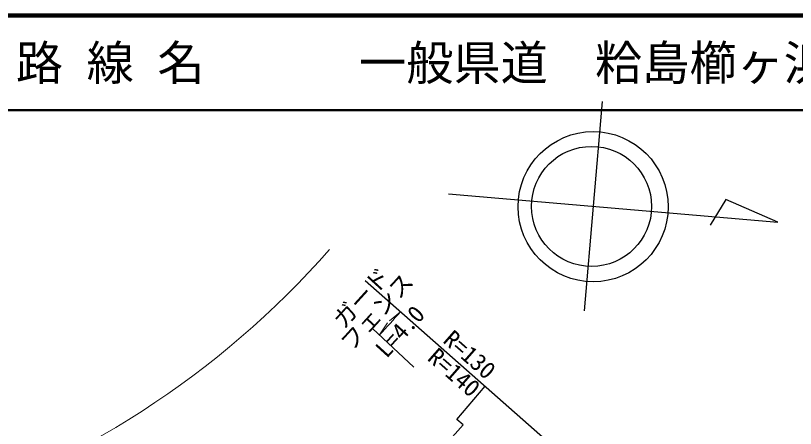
# Model space of a CAD drawing. Units: millimetres at full size, sheet at 1:1000; details may follow other scales. Extents: x 40000 to 680000, y 20000 to 380000.
# Drawn here: x 180348 to 262966, y 336299 to 380000 of the extents above; entities that cross this region are included whole.
import ezdxf
from ezdxf.enums import TextEntityAlignment as Align

# ---------------------------------------------------------------- set-up
doc = ezdxf.new("R2010")
doc.units = ezdxf.units.MM
doc.header["$LTSCALE"] = 1000
for name, color, linetype, lineweight in [('M-BGD', 7, 'Continuous', 25), ('M-BMK-OTRS', 5, 'Continuous', 25), ('M-BMK-SRVR', 3, 'Continuous', 25), ('M-STR-HTXT', 7, 'Continuous', 13), ('M-TTL', 2, 'Continuous', 140), ('M-TTL-LINE', 7, 'Continuous', 50)]:
    doc.layers.add(name, color=color, linetype=linetype, lineweight=lineweight)
doc.layers.add('M-TTL-TXT', color=7, linetype='Continuous')
doc.styles.add('ＭＳ ゴシック', font='')
doc.styles.get('ＭＳ ゴシック').set_extended_font_data('MS Gothic')

msp = doc.modelspace()

# ---------------------------------------------------------------- linework, layer by layer
at = {"layer": 'M-BGD'}
for p, q in [((227079, 337258), (230094, 340757)), ((227753, 336661), (227079, 337258)), ((225762, 334417), (227753, 336661))]:
    msp.add_line(p, q, dxfattribs=at)
at = {"layer": 'M-BMK-OTRS'}
msp.add_line((217371, 351945), (268820, 306706), dxfattribs=at)
at = {"layer": 'M-BMK-SRVR'}
for p, q in [((242494, 370901), (240581, 348730)), ((226229, 361136), (261100, 358128)), ((255593, 360524), (253928, 357815)), ((261100, 358128), (255593, 360524))]:
    msp.add_line(p, q, dxfattribs=at)
for centre, radius in [((241534, 359771), 7948), ((241368, 359795), 6358)]:
    msp.add_circle(centre, radius, dxfattribs=at)
at = {"layer": 'M-STR-HTXT'}
for p, q in [((221125, 348643), (219947, 347682)), ((218908, 346200), (219751, 347465)), ((218178, 346883), (222557, 342782))]:
    msp.add_line(p, q, dxfattribs=at)
for radius, start in [(95000, 286.93774), (105000, 316.87463)]:
    msp.add_arc((142273, 417977), radius, start, 318.67529, dxfattribs=at)
at = {"layer": 'M-TTL'}
msp.add_line((680000, 380000), (40000, 380000), dxfattribs=at)
msp.add_line((680000, 380000), (40000, 380000), dxfattribs=at)
at = {"layer": 'M-TTL-LINE'}
msp.add_line((40000, 370000), (680000, 370000), dxfattribs=at)

# ---------------------------------------------------------------- texts
at = {"layer": 'M-STR-HTXT', "style": 'ＭＳ ゴシック'}
for s, p in [('ガード', (218056, 349153)), ('フェンス', (219697, 347661)), ('L=4.0', (222158, 345583))]:
    msp.add_text(s, height=1833, rotation=47.775, dxfattribs=at).set_placement(p, align=Align.BOTTOM_CENTER)
for s, p in [('R=130', (225156, 345067)), ('R=140', (223505, 343190))]:
    msp.add_text(s, height=1833, rotation=318.675, dxfattribs=at).set_placement(p, align=Align.BOTTOM_LEFT)
at = {"layer": 'M-TTL-TXT', "style": 'ＭＳ ゴシック'}
for s, p in [('路 線 名', (180380, 375000)), ('一般県道\u3000粭島櫛ヶ浜停車場線', (216734, 375000))]:
    msp.add_text(s, height=3666, dxfattribs=at).set_placement(p, align=Align.MIDDLE_LEFT)

doc.saveas('drawing.dxf')
